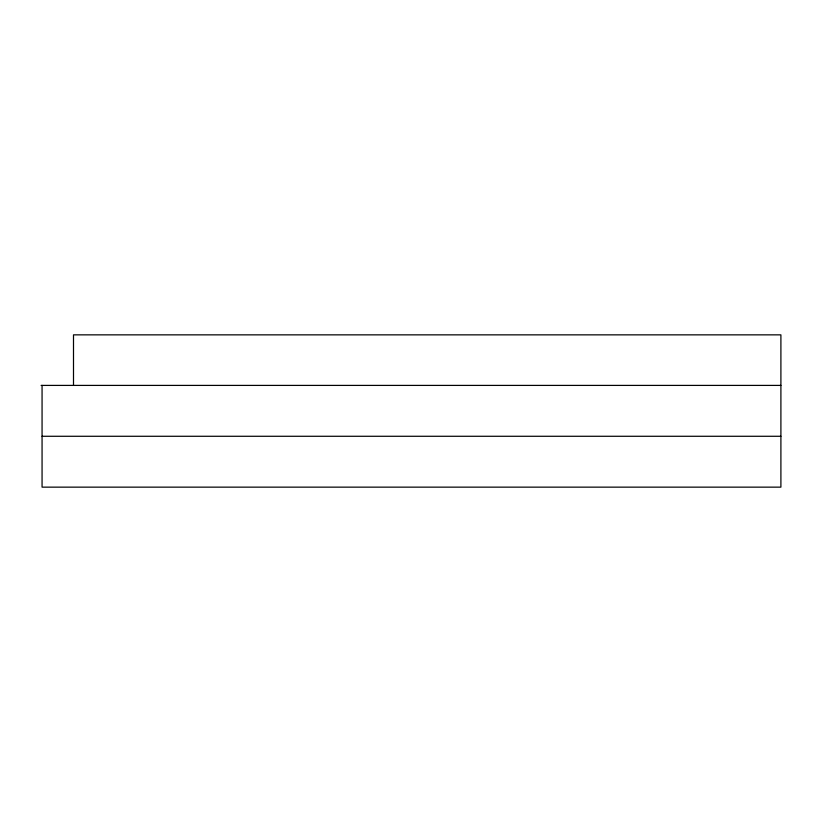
<?xml version="1.0" encoding="UTF-8"?>
<svg xmlns="http://www.w3.org/2000/svg" width="822" height="822" viewBox="0 0 822 822"><rect width="100%" height="100%" fill="white"/><g stroke="black" fill="none" stroke-linecap="round" stroke-linejoin="round"><path stroke-width="1.23" d="M41.1 385.405L780.9 385.405M42.066 436.277L780.9 436.277M73.497 385.405L73.497 334.852L780.9 334.852L780.9 487.148L42.066 487.148L42.066 385.405"/></g></svg>
